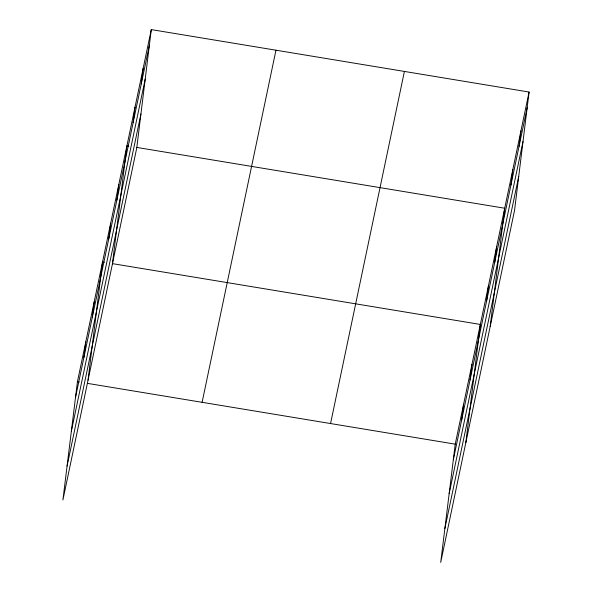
<?xml version="1.0" encoding="UTF-8"?>
<svg xmlns="http://www.w3.org/2000/svg" width="592" height="592" viewBox="0 0 592 592"><rect width="100%" height="100%" fill="white"/><g stroke="black" fill="none" stroke-linecap="round" stroke-linejoin="round"><path stroke-width="0.89" d="M151.286 29.6L77.434 381.714L62.915 499.959L136.767 147.845L151.286 29.6L529.085 92.041L514.566 210.286L440.714 562.4L455.233 444.155L529.085 92.041M83.886 357.457L85.803 341.813M92.256 317.549L94.172 301.905M88.023 380.242L102.542 261.997L104.355 262.293M108.75 238.909L110.667 223.265M116.868 200.177L118.792 184.534M112.399 264.039L126.917 145.795L128.723 146.098M133.119 122.707L135.035 107.063M141.244 83.975L143.16 68.332M461.679 419.891L463.603 404.247M470.048 379.99L471.972 364.339M465.823 442.683L480.341 324.438L112.48 263.64M486.543 301.35L488.467 285.707M494.668 262.611L496.592 246.968M490.191 326.481L504.71 208.236L136.856 147.438M510.918 185.148L512.835 169.504M519.036 146.416L520.96 130.773M75.517 397.358L149.362 45.244M71.358 431.22L145.21 79.099M67.074 466.104L140.926 113.99M202.109 402.323L275.961 50.202M330.558 423.554L404.41 71.432M453.309 459.799L527.161 107.685M449.158 493.654L523.002 141.54M444.873 528.545L518.718 176.423M77.434 381.714L79.239 382.018M87.372 383.357L455.233 444.155"/></g></svg>
